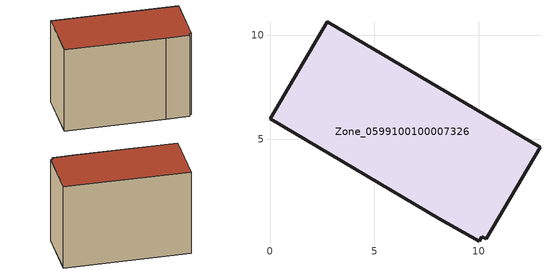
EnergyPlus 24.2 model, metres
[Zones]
Zone_0599100100007326
 floor ground (C_G): 8.12,1.19 0,6 2.75,10.65 12.94,4.62 10.37,0.25 10.15,0.35 10.02,0.11 z1.65
 wall outside (C_F): 12.94,4.62 2.75,10.65 0,6 8.12,1.19 10.02,0.11 10.15,0.35 10.37,0.25 12.94,4.62 z1.65:10.07
 roof outside (C_R): 10.02,0.11 10.15,0.35 10.37,0.25 12.94,4.62 2.75,10.65 0,6 8.12,1.19 z10.07
[BUILDING]
Pand.0599100100007326: North Axis=0; Terrain=City; Loads Convergence Tolerance Value=0.04; Temperature Convergence Tolerance Value=0.4; Solar Distribution=FullExterior; Maximum Number of Warmup Days=25; Minimum Number of Warmup Days=1
[Site:Location]
Rotterdam.The.Hague.AP_ZH_NLD Design_Conditions: Latitude=51.96; Longitude=4.45; Time Zone=1; Elevation=-4.5
[SITE:GROUNDTEMPERATURE:BUILDINGSURFACE]
18, 18, 18, 18, 18, 18, 18, 18, 18, 18, 18, 18
[MATERIAL] Thermal Absorptance=0.9; Solar Absorptance=0.7; Visible Absorptance=0.7
Name | Roughness | Thickness | Conductivity | Density | Specific Heat
G.TI.2015-2018 | MediumSmooth | 0.15 | 0.0428571 | 540 | 1210
F.TI.2015-2018 | Rough | 0.3 | 0.0666667 | 1920 | 840
R.TI.2015-2018 | MediumRough | 0.2 | 0.0333333 | 1500 | 1000
[CONSTRUCTION]
C_G: G.TI.2015-2018
C_F: F.TI.2015-2018
C_R: R.TI.2015-2018
[ZONE]
Zone_0599100100007326: Type=1; Multiplier=1; Ceiling Height=Autocalculate; Volume=Autocalculate; Floor Area=autocalculate; Part of Total Floor Area=Yes
[ZONEINFILTRATION:DESIGNFLOWRATE]
Infil_Zone_0599100100007326: Zone or ZoneList or Space or SpaceList=Zone_0599100100007326; Schedule=AlwaysOn; Design Flow Rate Calculation Method=Flow/Area; Flow Rate per Floor Area=0.0015; Constant Term Coefficient=1; Temperature Term Coefficient=0; Velocity Term Coefficient=0; Velocity Squared Term Coefficient=0
[HVACTEMPLATE:ZONE:IDEALLOADSAIRSYSTEM]
Zone_0599100100007326: Maximum Heating Supply Air Temperature=50; Minimum Cooling Supply Air Temperature=13; Maximum Heating Supply Air Humidity Ratio=0.0156; Minimum Cooling Supply Air Humidity Ratio=0.0077; Heating Limit=NoLimit; Cooling Limit=NoLimit; Dehumidification Control Type=ConstantSensibleHeatRatio; Cooling Sensible Heat Ratio=0.7; Dehumidification Setpoint=60; Humidification Control Type=None; Humidification Setpoint=30; Outdoor Air Method=None; Outdoor Air Flow Rate per Person=0.00944; Outdoor Air Flow Rate per Zone Floor Area=0; Outdoor Air Flow Rate per Zone=0; Demand Controlled Ventilation Type=None; Outdoor Air Economizer Type=NoEconomizer; Heat Recovery Type=None; Sensible Heat Recovery Effectiveness=0.7; Latent Heat Recovery Effectiveness=0.65
[ZONECONTROL:THERMOSTAT]
ThermostatControl_Zone_0599100100007326: Zone or ZoneList=Zone_0599100100007326; Control Type Schedule=DualSetpointControlType; Control 1=Thermostat_Zone_0599100100007326; Temperature Difference Between Cutout And Setpoint=0
[THERMOSTATSETPOINT:DUALSETPOINT]
Thermostat_Zone_0599100100007326: Heating Setpoint Temperature Schedule=HeatingSetpoint_Zone_0599100100007326; Cooling Setpoint Temperature Schedule=CoolingSetpoint_Zone_0599100100007326
[SCHEDULE:COMPACT]
HeatingSetpoint_Zone_0599100100007326: Through: 12/31, For: AllDays, Until: 24:00, 21
CoolingSetpoint_Zone_0599100100007326: Through: 12/31, For: AllDays, Until: 24:00, 24
DualSetpointControlType: Through: 12/31, For: AllDays, Until: 24:00, 4
AlwaysOn: Through: 12/31, For: AllDays, Until: 24:00, 1
